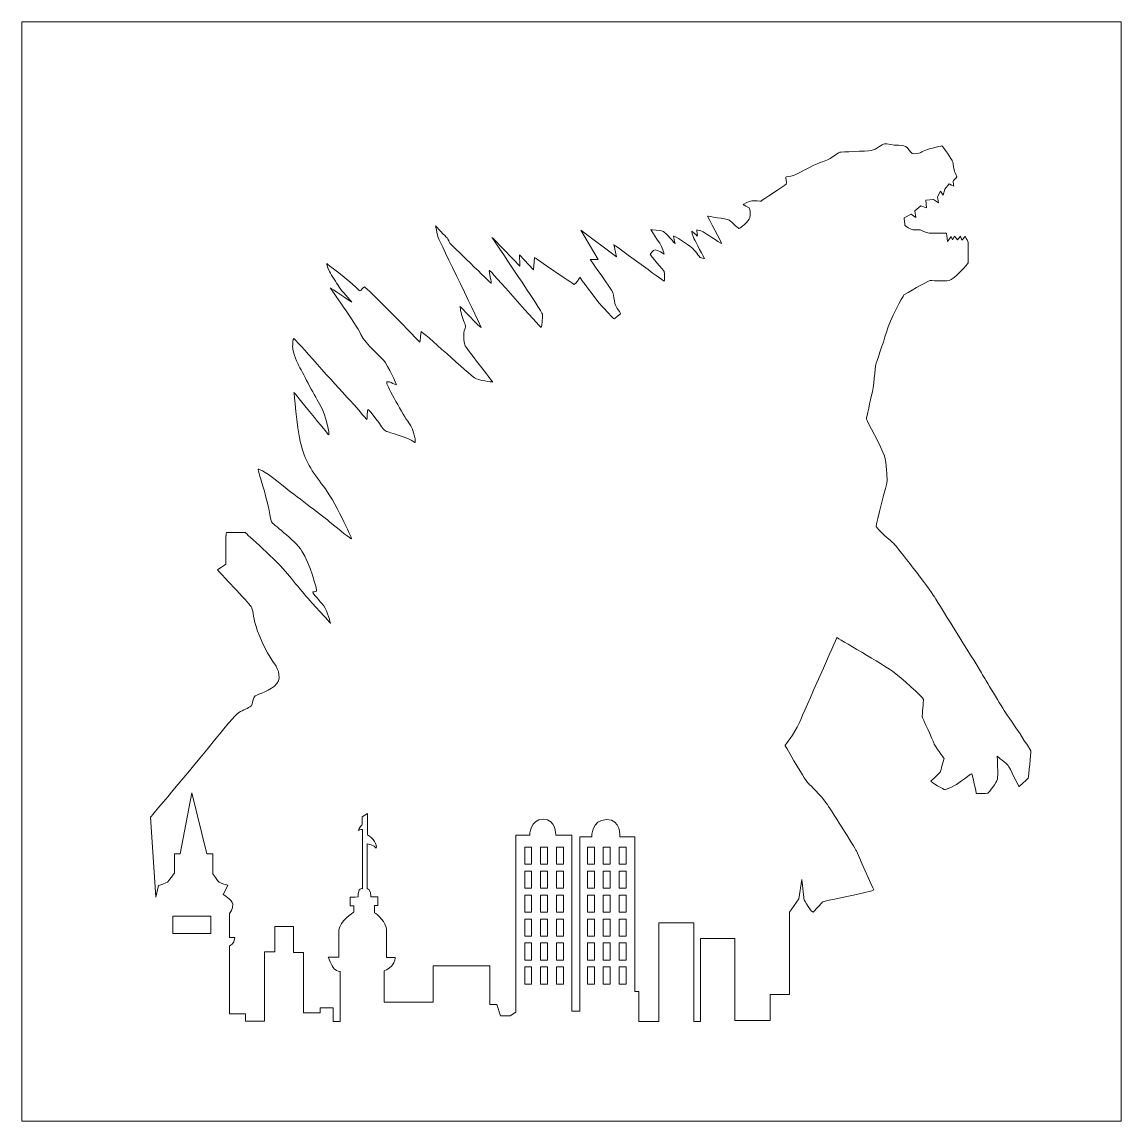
# Model space of a CAD drawing. Header units: millimetres. Extents: x 48 to 1768, y -205 to -5.
# Drawn here: x 48.5 to 248.5, y -205 to -5 of the extents above; entities that cross this region are included whole.
import ezdxf

# ---------------------------------------------------------------- set-up
doc = ezdxf.new("R2010")
doc.units = ezdxf.units.MM
doc.header["$MEASUREMENT"] = 0
doc.layers.add('Layer 1', color=7, linetype='Continuous', lineweight=0)

msp = doc.modelspace()

# ---------------------------------------------------------------- linework, layer by layer
at = {"layer": 'Layer 1', "color": 250, "lineweight": 9, "true_color": 0x231f20}
for points, knots in [([(48.5, -5), (48.5, -5), (48.5, -205), (48.5, -205), (48.5, -205), (248.5, -205), (248.5, -205), (248.5, -205), (248.5, -5), (248.5, -5), (248.5, -5), (48.5, -5), (48.5, -5)], [0, 0, 0, 0, 1, 1, 1, 2, 2, 2, 3, 3, 3, 4, 4, 4, 4]), ([(231.58, -142.6), (231.46, -142.83), (230.04, -144.06), (229.95, -144.13), (229.86, -144.2), (228.2, -140.62), (227.96, -140.29), (227.72, -139.96), (225.97, -138.62), (225.97, -138.62), (225.97, -138.62), (226.15, -142.26), (226.01, -142.81), (225.87, -143.35), (224.49, -145.2), (224.24, -145.33), (224, -145.47), (222.17, -145.42), (222.17, -145.42), (222.17, -145.42), (221.45, -141.9), (221.33, -141.83), (221.21, -141.76), (218.94, -143.54), (218.21, -143.94), (217.48, -144.34), (216.67, -144.65), (216.48, -144.72), (216.29, -144.79), (213.85, -143.21), (213.88, -143.15), (213.92, -143.1), (215.49, -141.69), (215.59, -141.5), (215.7, -141.3), (216.27, -139.11), (216.29, -139.04), (216.31, -138.97), (214.51, -136.63), (214.41, -136.18), (214.3, -135.72), (212.31, -131.54), (212.31, -131.4), (212.31, -131.26), (212.54, -128.55), (212.54, -128.27), (212.54, -127.99), (208.39, -124.19), (206.92, -123.16), (205.46, -122.13), (196.79, -117.02), (196.79, -117.02), (196.79, -117.02), (190.94, -130.24), (189.97, -132.48), (188.99, -134.71), (187.36, -136.62), (187.36, -136.62), (187.36, -136.62), (191.22, -143.49), (191.81, -143.8), (192.41, -144.11), (194.61, -146.78), (194.95, -147.25), (195.3, -147.72), (200.15, -155.39), (200.34, -155.85), (200.53, -156.32), (203.41, -162.69), (203.5, -162.93), (203.6, -163.16), (194.31, -165), (194.2, -165.13), (194.08, -165.27), (192.59, -166.9), (192.45, -167.02), (192.31, -167.14), (190.78, -164.83), (190.78, -164.53), (190.78, -164.23), (190.41, -161.04), (190.41, -161.04), (190.41, -161.04), (189.86, -164.58), (189.86, -164.58), (189.86, -164.58), (188.15, -166.98), (188.15, -166.98), (188.15, -166.98), (188.15, -181.99), (188.15, -181.99), (188.15, -181.99), (184.63, -181.99), (184.63, -181.99), (184.63, -181.99), (184.63, -186.7), (184.63, -186.7), (184.63, -186.7), (178.21, -186.7), (178.21, -186.7), (178.21, -186.7), (178.21, -171.76), (178.21, -171.76), (178.21, -171.76), (171.96, -171.76), (171.96, -171.76), (171.96, -171.76), (171.96, -186.87), (171.96, -186.87), (171.96, -186.87), (170.78, -186.87), (170.78, -186.87), (170.78, -186.87), (170.78, -168.94), (170.78, -168.94), (170.78, -168.94), (164.39, -168.94), (164.39, -168.94), (164.39, -168.94), (164.39, -186.87), (164.39, -186.87), (164.39, -186.87), (160.73, -186.87), (160.73, -186.87), (160.73, -186.87), (160.73, -181.43), (160.73, -181.43), (160.73, -181.43), (160.03, -181.43), (160.03, -181.43), (160.03, -181.43), (160.03, -153.27), (160.03, -153.27), (160.03, -153.27), (157.32, -153.27), (157.32, -153.27), (157.32, -153.27), (157.58, -150.12), (154.87, -150.14), (152.16, -150.17), (152.17, -153.27), (152.17, -153.27), (152.17, -153.27), (150.02, -153.27), (150.02, -153.27), (150.02, -153.27), (150.02, -184.98), (150.02, -184.98), (150.02, -184.98), (148.54, -184.98), (148.54, -184.98), (148.54, -184.98), (148.54, -152.97), (148.54, -152.97), (148.54, -152.97), (145.62, -152.97), (145.62, -152.97), (145.62, -152.97), (145.77, -150.08), (143.35, -150.08), (140.94, -150.08), (140.89, -152.98), (140.89, -152.98), (140.89, -152.98), (138.38, -152.98), (138.38, -152.98), (138.38, -152.98), (138.38, -185.2), (138.38, -185.2), (138.38, -185.2), (137.35, -185.87), (137.35, -185.87), (137.35, -185.87), (135.55, -185.87), (135.55, -185.87), (135.55, -185.87), (134.89, -183.81), (134.89, -183.81), (134.89, -183.81), (133.62, -183.81), (133.62, -183.81), (133.62, -183.81), (133.62, -176.76), (133.62, -176.76), (133.62, -176.76), (123.31, -176.76), (123.31, -176.76), (123.31, -176.76), (123.31, -183.35), (123.31, -183.35), (123.31, -183.35), (114.39, -183.35), (114.39, -183.35), (114.39, -183.35), (114.39, -177.67), (114.39, -177.67), (114.39, -177.67), (115.13, -177.49), (115.81, -176.76), (116.5, -176.04), (116.41, -175.22), (116.41, -175.22), (116.41, -175.22), (114.81, -175.22), (114.81, -175.22), (114.81, -175.22), (114.81, -170.96), (114.81, -170), (114.81, -169.04), (113.15, -167.26), (112.68, -167.11), (112.65, -166.65), (112.68, -165.8), (112.68, -165.8), (112.68, -165.8), (113.28, -165.8), (113.28, -165.8), (113.28, -165.8), (113.28, -164.23), (113.28, -164.23), (113.28, -164.23), (112, -164.23), (112, -164.23), (112, -164.23), (111.96, -162.72), (111.33, -162.71), (111.32, -162.05), (111.33, -154.57), (111.33, -154.57), (111.33, -154.57), (112.65, -154.8), (112.93, -155.35), (113.23, -154.81), (112.36, -153.4), (111.37, -152.92), (111.36, -150.98), (111.37, -149.05), (111.37, -149.05), (111.37, -149.05), (110.43, -149.62), (110.43, -149.62), (110.43, -149.62), (110.43, -151.02), (110.43, -151.02), (110.43, -151.02), (109.78, -151.69), (109.75, -152.11), (109.97, -151.96), (110.44, -151.95), (110.44, -151.95), (110.44, -151.95), (110.44, -162.74), (110.44, -162.74), (110.44, -162.74), (109.6, -162.4), (109.7, -164.23), (108.89, -164.24), (108.23, -164.24), (108.23, -164.24), (108.23, -164.24), (108.23, -165.82), (108.23, -165.82), (108.23, -165.82), (108.87, -165.82), (108.87, -165.82), (108.87, -165.82), (108.87, -166.97), (108.87, -166.97), (108.87, -166.97), (106.28, -168.75), (106.19, -170.19), (106.11, -171.64), (106.19, -175.18), (106.19, -175.18), (106.19, -175.18), (104.24, -175.18), (104.24, -175.18), (104.24, -175.18), (104.8, -176.8), (105.34, -177.3), (105.89, -177.8), (106.38, -177.79), (106.38, -177.79), (106.38, -177.79), (106.38, -186.92), (106.38, -186.92), (106.38, -186.92), (105.13, -186.92), (105.13, -186.92), (105.13, -186.92), (105.13, -184.39), (105.13, -184.39), (105.13, -184.39), (102.76, -184.39), (102.76, -184.39), (102.76, -184.39), (102.76, -185.3), (102.76, -185.3), (102.76, -185.3), (99.76, -185.3), (99.76, -185.3), (99.76, -185.3), (99.76, -174.31), (99.76, -174.31), (99.76, -174.31), (97.92, -174.31), (97.92, -174.31), (97.92, -174.31), (97.92, -169.62), (97.92, -169.62), (97.92, -169.62), (94.52, -169.62), (94.52, -169.62), (94.52, -169.62), (94.52, -174.24), (94.52, -174.24), (94.52, -174.24), (92.62, -174.24), (92.62, -174.24), (92.62, -174.24), (92.62, -186.81), (92.62, -186.81), (92.62, -186.81), (89.18, -186.81), (89.18, -186.81), (89.18, -186.81), (89.18, -185.51), (89.18, -185.51), (89.18, -185.51), (86.27, -185.51), (86.27, -185.51), (86.27, -185.51), (86.27, -173.04), (86.27, -173.11), (86.27, -173.18), (87.14, -172.83), (87.26, -171.6), (87.03, -171.6), (86.29, -171.6), (86.29, -171.6), (86.29, -171.6), (86.29, -167.21), (86.29, -167.21), (86.29, -167.21), (86.96, -166.34), (86.86, -165.55), (86.77, -164.76), (85.14, -163.82), (85.14, -163.82), (85.14, -163.82), (85.95, -162.05), (85.95, -162.05), (85.95, -162.05), (84.62, -161.79), (84.36, -161.55), (84.1, -161.31), (83.22, -160.02), (83.22, -160.02), (83.22, -160.02), (83.22, -156.39), (83.22, -156.39), (83.22, -156.39), (82.14, -156.39), (82.14, -156.39), (82.14, -156.39), (79.43, -145.29), (79.43, -145.29), (79.43, -145.29), (77.29, -156.37), (77.29, -156.37), (77.29, -156.37), (76.28, -156.37), (76.28, -156.37), (76.28, -156.37), (76.28, -159.84), (76.28, -159.84), (76.28, -159.84), (75.04, -161.49), (74.98, -161.55), (74.92, -161.61), (73.36, -162.15), (73.36, -162.15), (73.36, -162.15), (72.87, -164.27), (72.87, -164.27), (72.87, -164.27), (71.9, -149.69), (71.9, -149.69), (71.9, -149.69), (81.34, -138.48), (83.85, -135.34), (86.36, -132.2), (87.53, -130.83), (88.26, -130.48), (88.99, -130.13), (90.06, -129.66), (90.26, -129.42), (90.46, -129.17), (90.54, -127.9), (90.96, -127.6), (91.38, -127.31), (93.87, -126.69), (94.87, -125.38), (95.87, -124.08), (94.82, -122.17), (94.28, -121.58), (93.75, -120.99), (91.66, -117.11), (91.09, -115.03), (90.51, -112.96), (90.6, -111.98), (90.18, -111.35), (89.76, -110.72), (84.09, -104.81), (84.07, -104.69), (84.06, -104.57), (85.54, -103.82), (85.59, -103.66), (85.64, -103.5), (85.54, -97.92), (85.71, -97.92), (85.89, -97.92), (89.13, -97.92), (89.13, -97.92), (89.13, -97.92), (95.08, -103.22), (96.83, -105.42), (98.57, -107.62), (101.38, -110.88), (102.2, -111.72), (103.02, -112.56), (104.64, -114.44), (104.64, -114.44), (104.64, -114.44), (104.14, -112.23), (103.4, -111.26), (102.67, -110.3), (101.46, -108.99), (101.41, -108.79), (101.35, -108.59), (101.97, -108.77), (102.12, -108.59), (102.27, -108.4), (100.8, -103.41), (99.44, -101.29), (98.08, -99.16), (93.96, -96.25), (93.88, -95.97), (93.8, -95.69), (93.25, -92.55), (92.61, -90.41), (91.97, -88.27), (91.39, -86.48), (91.51, -86.39), (91.62, -86.29), (93.25, -87.11), (95.81, -89.24), (98.37, -91.37), (102.54, -94.31), (104.47, -95.95), (106.4, -97.59), (108.36, -99.06), (108.48, -99.06), (108.61, -99.06), (105.3, -91.9), (103.33, -89.42), (101.36, -86.95), (99.88, -84.63), (99.2, -81.59), (98.52, -78.56), (97.99, -72.4), (97.99, -72.4), (97.99, -72.4), (104.22, -80.09), (104.34, -80.16), (104.47, -80.23), (103.93, -76.62), (102.7, -74.6), (101.48, -72.57), (99.55, -68.8), (98.74, -67.25), (97.94, -65.7), (97.75, -64.51), (97.75, -64.09), (97.75, -63.67), (97.79, -62.65), (97.96, -62.61), (98.13, -62.58), (105.97, -71.56), (107.62, -73.25), (109.28, -74.94), (111.14, -77.32), (111.26, -77.35), (111.39, -77.39), (111.24, -75.57), (111.46, -75.49), (111.68, -75.41), (114.09, -78.94), (114.49, -79.29), (114.88, -79.64), (115.5, -79.65), (116.97, -80.18), (118.45, -80.7), (119.72, -81.25), (119.98, -81.53), (120.23, -81.81), (119.94, -79.28), (118.91, -77.96), (117.87, -76.63), (114.99, -71.28), (114.87, -70.66), (114.75, -70.05), (116.56, -71.04), (116.65, -71.04), (116.74, -71.04), (115.09, -67.49), (114.32, -66.61), (113.56, -65.72), (111.16, -63.79), (110.18, -61.85), (109.21, -59.91), (104.59, -53.36), (104.59, -53.36), (104.59, -53.36), (108.43, -55.95), (108.52, -55.96), (107.61, -54.89), (106.39, -53.64), (105.95, -52.85), (105.51, -52.06), (104.6, -50.72), (104.34, -50.18), (104.09, -49.65), (103.95, -48.94), (103.95, -48.94), (103.95, -48.94), (107.71, -51.84), (108.65, -52.7), (109.59, -53.56), (109.9, -53.91), (110.01, -53.93), (110.11, -53.95), (110.53, -53.27), (110.82, -53.22), (111.11, -53.17), (120.86, -63.24), (120.93, -63.27), (121, -63.29), (121.05, -61.41), (121.17, -61.34), (121.3, -61.27), (130.12, -69.3), (130.84, -69.77), (131.56, -70.23), (134.09, -70.54), (134.15, -70.52), (134.21, -70.51), (129.23, -64.27), (129.08, -63.77), (128.93, -63.27), (128.74, -61.53), (129.06, -60.93), (129.37, -60.32), (129.12, -59.95), (128.73, -58.98), (128.35, -58), (128.21, -56.8), (128.2, -56.75), (128.19, -56.71), (131.84, -60.59), (132.04, -60.59), (132.23, -60.59), (124.46, -44.94), (124.25, -44.19), (124.04, -43.44), (123.73, -42.09), (123.73, -42.09), (123.73, -42.09), (125.68, -44.14), (125.85, -44.29), (126.03, -44.45), (126.36, -45.25), (126.36, -45.25), (126.36, -45.25), (133.84, -52.56), (133.91, -52.58), (133.98, -52.6), (133.46, -50.29), (133.55, -50.19), (133.63, -50.08), (142.85, -60.67), (143, -60.6), (143.16, -60.53), (143.19, -58.49), (143.23, -58.18), (143.26, -57.87), (134.02, -44.19), (134.02, -44.19), (134.02, -44.19), (138.9, -49.18), (139.1, -49.42), (139.06, -48.27), (139.04, -47.38), (139.04, -47.38), (139.04, -47.38), (141.59, -50.1), (141.59, -50.1), (141.59, -50.1), (141.75, -47.85), (141.75, -47.85), (141.75, -47.85), (148.66, -52.61), (148.95, -52.75), (149.25, -52.89), (150, -51.46), (150, -51.46), (150, -51.46), (152.81, -55.42), (154.1, -56.77), (155.39, -58.11), (156.1, -59), (156.24, -59.02), (156.38, -59.03), (157.2, -58.14), (157.4, -58.13), (157.59, -58.11), (156.55, -56.87), (156.4, -56.25), (156.25, -55.64), (156.21, -54.8), (156.01, -54.24), (155.8, -53.68), (151.89, -48.24), (151.89, -48.24), (151.89, -48.24), (153.33, -48.23), (153.33, -48.23), (153.33, -48.23), (150.17, -42.88), (150.17, -42.88), (150.17, -42.88), (156.69, -47.71), (156.69, -47.71), (156.69, -47.71), (156.19, -45.51), (156.19, -45.51), (156.19, -45.51), (165.3, -52.15), (165.36, -52.19), (165.42, -52.22), (165.48, -50.7), (165.38, -50.43), (165.27, -50.16), (162.81, -47.44), (162.81, -47.3), (162.81, -47.16), (163.4, -46.55), (163.74, -46.47), (164.07, -46.4), (165.37, -47.28), (165.37, -47.28), (165.37, -47.28), (164.86, -45.76), (164.68, -45.47), (164.5, -45.18), (162.9, -42.81), (162.9, -42.81), (162.9, -42.81), (164.87, -42.86), (165.25, -43.12), (165.64, -43.37), (167.36, -45.36), (167.36, -45.36), (167.36, -45.36), (167.06, -44.08), (167.08, -43.95), (167.09, -43.82), (169.82, -45.57), (170.34, -46.02), (170.85, -46.47), (171.82, -47.77), (171.93, -47.86), (172.03, -47.95), (172.69, -48.03), (172.69, -48.03), (172.69, -48.03), (171.01, -44.83), (170.78, -44.4), (170.54, -43.97), (170.37, -43.05), (170.37, -43.05), (170.37, -43.05), (171.27, -43.82), (171.39, -43.95), (171.52, -44.08), (171.3, -42.85), (171.3, -42.85), (171.3, -42.85), (172.32, -43.05), (172.46, -43.19), (172.6, -43.32), (175.49, -45.15), (175.77, -45.3), (176.06, -45.44), (173.24, -40.38), (173.23, -40.35), (173.22, -40.32), (176.79, -40.87), (177.06, -40.98), (177.32, -41.08), (178.77, -42.54), (178.98, -42.56), (179.2, -42.57), (180.82, -41.25), (180.95, -40.62), (181.08, -39.99), (181.03, -39.01), (180.83, -38.84), (180.63, -38.68), (179.84, -38.28), (179.71, -38.26), (179.58, -38.23), (180.88, -37.54), (181.29, -37.53), (181.7, -37.52), (182.93, -37.63), (183, -37.59), (183.06, -37.54), (187.38, -34.72), (187.56, -34.51), (187.73, -34.3), (187.48, -33.21), (187.48, -33.21), (187.48, -33.21), (188.49, -33.01), (188.67, -33.02), (188.86, -33.03), (192.97, -30.83), (193.62, -30.62), (194.27, -30.4), (195.32, -29.99), (195.77, -29.7), (196.21, -29.41), (197.18, -28.72), (197.32, -28.69), (197.46, -28.65), (202.21, -28.54), (203.06, -28.38), (203.91, -28.21), (205.03, -27.26), (205.43, -27.19), (205.84, -27.12), (207.31, -27.47), (207.65, -27.42), (207.98, -27.38), (209.01, -27.53), (209.29, -27.64), (209.56, -27.76), (210.24, -28.77), (210.49, -28.91), (210.74, -29.05), (211.8, -28.92), (211.95, -28.79), (212.11, -28.66), (213.28, -28.13), (214.2, -27.94), (215.12, -27.74), (215.77, -27.54), (215.9, -27.54), (216.03, -27.54), (217.78, -30.1), (217.9, -30.42), (218.02, -30.75), (218.06, -31.96), (218.21, -32.23), (218.37, -32.49), (218.59, -33.05), (218.6, -33.19), (218.61, -33.33), (217.93, -33.87), (217.93, -33.95), (217.93, -34.03), (218.06, -34.84), (218.06, -34.86), (218.06, -34.89), (217.25, -34.46), (217.25, -34.46), (217.25, -34.46), (216.41, -35.4), (216.41, -35.4), (216.41, -35.4), (216.13, -36.52), (216.13, -36.52), (216.13, -36.52), (215.63, -35.76), (215.63, -35.76), (215.63, -35.76), (215.09, -36.83), (215.09, -36.83), (215.09, -36.83), (215.31, -37.89), (215.31, -37.89), (215.31, -37.89), (214.35, -37.33), (214.35, -37.33), (214.35, -37.33), (212.99, -37.44), (212.99, -37.44), (212.99, -37.44), (213.13, -38.8), (213.13, -38.8), (213.13, -38.8), (212.07, -38.48), (212.07, -38.48), (212.07, -38.48), (210.97, -39.37), (210.97, -39.37), (210.97, -39.37), (211.18, -40.61), (211.18, -40.61), (211.18, -40.61), (210.34, -40), (210.34, -40), (210.34, -40), (209.02, -40.65), (209.02, -40.65), (209.02, -40.65), (209.15, -41.92), (209.15, -41.99), (209.15, -42.06), (210.36, -42.85), (210.65, -42.85), (210.95, -42.85), (211.77, -42.83), (211.95, -42.83), (212.12, -42.83), (213.01, -43.42), (213.57, -43.42), (214.13, -43.42), (216.74, -43.46), (216.74, -43.46), (216.74, -43.46), (216.9, -44.94), (216.9, -44.94), (216.9, -44.94), (217.6, -44.01), (217.6, -44.01), (217.6, -44.01), (217.81, -44.64), (217.81, -44.64), (217.81, -44.64), (218.21, -44), (218.21, -44), (218.21, -44), (218.75, -44.64), (218.75, -44.64), (218.75, -44.64), (219.26, -43.97), (219.26, -43.97), (219.26, -43.97), (219.53, -44.71), (219.53, -44.71), (219.53, -44.71), (220.11, -44.02), (220.11, -44.02), (220.11, -44.02), (220.56, -44.66), (220.65, -44.92), (220.73, -45.17), (220.7, -48.58), (220.7, -48.8), (220.7, -49.02), (218.06, -51.86), (217.2, -52.03), (216.34, -52.21), (213.76, -52), (213.57, -52.09), (213.39, -52.18), (209.21, -54.48), (209, -54.67), (208.79, -54.87), (206.43, -59.21), (205.81, -61.42), (205.18, -63.63), (203.92, -67.05), (203.87, -67.33), (203.83, -67.61), (203.43, -71.93), (203.18, -72.75), (202.92, -73.56), (202.18, -77.1), (202.18, -77.26), (202.18, -77.42), (205.01, -82.56), (205.43, -83.93), (205.85, -85.31), (205.92, -87.84), (205.94, -88.4), (205.97, -88.96), (203.87, -96.29), (203.97, -96.8), (204.06, -97.31), (206.67, -99.43), (207.15, -99.91), (207.64, -100.4), (213.64, -108.1), (214.55, -109.64), (215.46, -111.17), (222.55, -122.43), (223.32, -123.78), (224.09, -125.13), (227.27, -130.43), (227.81, -131.15), (228.34, -131.87), (232.02, -137.39), (232.07, -137.64), (232.11, -137.9), (231.69, -142.36), (231.58, -142.6)], [0, 0, 0, 0, 1, 1, 1, 2, 2, 2, 3, 3, 3, 4, 4, 4, 5, 5, 5, 6, 6, 6, 7, 7, 7, 8, 8, 8, 9, 9, 9, 10, 10, 10, 11, 11, 11, 12, 12, 12, 13, 13, 13, 14, 14, 14, 15, 15, 15, 16, 16, 16, 17, 17, 17, 18, 18, 18, 19, 19, 19, 20, 20, 20, 21, 21, 21, 22, 22, 22, 23, 23, 23, 24, 24, 24, 25, 25, 25, 26, 26, 26, 27, 27, 27, 28, 28, 28, 29, 29, 29, 30, 30, 30, 31, 31, 31, 32, 32, 32, 33, 33, 33, 34, 34, 34, 35, 35, 35, 36, 36, 36, 37, 37, 37, 38, 38, 38, 39, 39, 39, 40, 40, 40, 41, 41, 41, 42, 42, 42, 43, 43, 43, 44, 44, 44, 45, 45, 45, 46, 46, 46, 47, 47, 47, 48, 48, 48, 49, 49, 49, 50, 50, 50, 51, 51, 51, 52, 52, 52, 53, 53, 53, 54, 54, 54, 55, 55, 55, 56, 56, 56, 57, 57, 57, 58, 58, 58, 59, 59, 59, 60, 60, 60, 61, 61, 61, 62, 62, 62, 63, 63, 63, 64, 64, 64, 65, 65, 65, 66, 66, 66, 67, 67, 67, 68, 68, 68, 69, 69, 69, 70, 70, 70, 71, 71, 71, 72, 72, 72, 73, 73, 73, 74, 74, 74, 75, 75, 75, 76, 76, 76, 77, 77, 77, 78, 78, 78, 79, 79, 79, 80, 80, 80, 81, 81, 81, 82, 82, 82, 83, 83, 83, 84, 84, 84, 85, 85, 85, 86, 86, 86, 87, 87, 87, 88, 88, 88, 89, 89, 89, 90, 90, 90, 91, 91, 91, 92, 92, 92, 93, 93, 93, 94, 94, 94, 95, 95, 95, 96, 96, 96, 97, 97, 97, 98, 98, 98, 99, 99, 99, 100, 100, 100, 101, 101, 101, 102, 102, 102, 103, 103, 103, 104, 104, 104, 105, 105, 105, 106, 106, 106, 107, 107, 107, 108, 108, 108, 109, 109, 109, 110, 110, 110, 111, 111, 111, 112, 112, 112, 113, 113, 113, 114, 114, 114, 115, 115, 115, 116, 116, 116, 117, 117, 117, 118, 118, 118, 119, 119, 119, 120, 120, 120, 121, 121, 121, 122, 122, 122, 123, 123, 123, 124, 124, 124, 125, 125, 125, 126, 126, 126, 127, 127, 127, 128, 128, 128, 129, 129, 129, 130, 130, 130, 131, 131, 131, 132, 132, 132, 133, 133, 133, 134, 134, 134, 135, 135, 135, 136, 136, 136, 137, 137, 137, 138, 138, 138, 139, 139, 139, 140, 140, 140, 141, 141, 141, 142, 142, 142, 143, 143, 143, 144, 144, 144, 145, 145, 145, 146, 146, 146, 147, 147, 147, 148, 148, 148, 149, 149, 149, 150, 150, 150, 151, 151, 151, 152, 152, 152, 153, 153, 153, 154, 154, 154, 155, 155, 155, 156, 156, 156, 157, 157, 157, 158, 158, 158, 159, 159, 159, 160, 160, 160, 161, 161, 161, 162, 162, 162, 163, 163, 163, 164, 164, 164, 165, 165, 165, 166, 166, 166, 167, 167, 167, 168, 168, 168, 169, 169, 169, 170, 170, 170, 171, 171, 171, 172, 172, 172, 173, 173, 173, 174, 174, 174, 175, 175, 175, 176, 176, 176, 177, 177, 177, 178, 178, 178, 179, 179, 179, 180, 180, 180, 181, 181, 181, 182, 182, 182, 183, 183, 183, 184, 184, 184, 185, 185, 185, 186, 186, 186, 187, 187, 187, 188, 188, 188, 189, 189, 189, 190, 190, 190, 191, 191, 191, 192, 192, 192, 193, 193, 193, 194, 194, 194, 195, 195, 195, 196, 196, 196, 197, 197, 197, 198, 198, 198, 199, 199, 199, 200, 200, 200, 201, 201, 201, 202, 202, 202, 203, 203, 203, 204, 204, 204, 205, 205, 205, 206, 206, 206, 207, 207, 207, 208, 208, 208, 209, 209, 209, 210, 210, 210, 211, 211, 211, 212, 212, 212, 213, 213, 213, 214, 214, 214, 215, 215, 215, 216, 216, 216, 217, 217, 217, 218, 218, 218, 219, 219, 219, 220, 220, 220, 221, 221, 221, 222, 222, 222, 223, 223, 223, 224, 224, 224, 225, 225, 225, 226, 226, 226, 227, 227, 227, 228, 228, 228, 229, 229, 229, 230, 230, 230, 231, 231, 231, 232, 232, 232, 233, 233, 233, 234, 234, 234, 235, 235, 235, 236, 236, 236, 237, 237, 237, 238, 238, 238, 239, 239, 239, 240, 240, 240, 241, 241, 241, 242, 242, 242, 243, 243, 243, 244, 244, 244, 245, 245, 245, 246, 246, 246, 247, 247, 247, 248, 248, 248, 249, 249, 249, 250, 250, 250, 251, 251, 251, 252, 252, 252, 253, 253, 253, 254, 254, 254, 255, 255, 255, 256, 256, 256, 257, 257, 257, 258, 258, 258, 259, 259, 259, 260, 260, 260, 261, 261, 261, 262, 262, 262, 263, 263, 263, 264, 264, 264, 265, 265, 265, 266, 266, 266, 267, 267, 267, 268, 268, 268, 269, 269, 269, 270, 270, 270, 271, 271, 271, 272, 272, 272, 273, 273, 273, 274, 274, 274, 275, 275, 275, 276, 276, 276, 277, 277, 277, 278, 278, 278, 279, 279, 279, 280, 280, 280, 281, 281, 281, 282, 282, 282, 283, 283, 283, 284, 284, 284, 285, 285, 285, 286, 286, 286, 287, 287, 287, 288, 288, 288, 289, 289, 289, 290, 290, 290, 291, 291, 291, 292, 292, 292, 293, 293, 293, 294, 294, 294, 295, 295, 295, 296, 296, 296, 297, 297, 297, 298, 298, 298, 299, 299, 299, 300, 300, 300, 301, 301, 301, 302, 302, 302, 303, 303, 303, 304, 304, 304, 305, 305, 305, 306, 306, 306, 306]), ([(141.25, -158.26), (141.25, -158.26), (139.98, -158.26), (139.98, -158.26), (139.98, -158.26), (139.98, -155.16), (139.98, -155.16), (139.98, -155.16), (141.25, -155.16), (141.25, -155.16), (141.25, -155.16), (141.25, -158.26), (141.25, -158.26)], [0, 0, 0, 0, 1, 1, 1, 2, 2, 2, 3, 3, 3, 4, 4, 4, 4]), ([(144.14, -158.26), (144.14, -158.26), (142.87, -158.26), (142.87, -158.26), (142.87, -158.26), (142.87, -155.16), (142.87, -155.16), (142.87, -155.16), (144.14, -155.16), (144.14, -155.16), (144.14, -155.16), (144.14, -158.26), (144.14, -158.26)], [0, 0, 0, 0, 1, 1, 1, 2, 2, 2, 3, 3, 3, 4, 4, 4, 4]), ([(147.03, -158.26), (147.03, -158.26), (145.77, -158.26), (145.77, -158.26), (145.77, -158.26), (145.77, -155.16), (145.77, -155.16), (145.77, -155.16), (147.03, -155.16), (147.03, -155.16), (147.03, -155.16), (147.03, -158.26), (147.03, -158.26)], [0, 0, 0, 0, 1, 1, 1, 2, 2, 2, 3, 3, 3, 4, 4, 4, 4]), ([(152.66, -158.26), (152.66, -158.26), (151.39, -158.26), (151.39, -158.26), (151.39, -158.26), (151.39, -155.16), (151.39, -155.16), (151.39, -155.16), (152.66, -155.16), (152.66, -155.16), (152.66, -155.16), (152.66, -158.26), (152.66, -158.26)], [0, 0, 0, 0, 1, 1, 1, 2, 2, 2, 3, 3, 3, 4, 4, 4, 4]), ([(155.55, -158.26), (155.55, -158.26), (154.28, -158.26), (154.28, -158.26), (154.28, -158.26), (154.28, -155.16), (154.28, -155.16), (154.28, -155.16), (155.55, -155.16), (155.55, -155.16), (155.55, -155.16), (155.55, -158.26), (155.55, -158.26)], [0, 0, 0, 0, 1, 1, 1, 2, 2, 2, 3, 3, 3, 4, 4, 4, 4]), ([(158.44, -158.26), (158.44, -158.26), (157.18, -158.26), (157.18, -158.26), (157.18, -158.26), (157.18, -155.16), (157.18, -155.16), (157.18, -155.16), (158.44, -155.16), (158.44, -155.16), (158.44, -155.16), (158.44, -158.26), (158.44, -158.26)], [0, 0, 0, 0, 1, 1, 1, 2, 2, 2, 3, 3, 3, 4, 4, 4, 4]), ([(141.25, -162.62), (141.25, -162.62), (139.98, -162.62), (139.98, -162.62), (139.98, -162.62), (139.98, -159.52), (139.98, -159.52), (139.98, -159.52), (141.25, -159.52), (141.25, -159.52), (141.25, -159.52), (141.25, -162.62), (141.25, -162.62)], [0, 0, 0, 0, 1, 1, 1, 2, 2, 2, 3, 3, 3, 4, 4, 4, 4]), ([(144.14, -162.62), (144.14, -162.62), (142.87, -162.62), (142.87, -162.62), (142.87, -162.62), (142.87, -159.52), (142.87, -159.52), (142.87, -159.52), (144.14, -159.52), (144.14, -159.52), (144.14, -159.52), (144.14, -162.62), (144.14, -162.62)], [0, 0, 0, 0, 1, 1, 1, 2, 2, 2, 3, 3, 3, 4, 4, 4, 4]), ([(147.03, -162.62), (147.03, -162.62), (145.77, -162.62), (145.77, -162.62), (145.77, -162.62), (145.77, -159.52), (145.77, -159.52), (145.77, -159.52), (147.03, -159.52), (147.03, -159.52), (147.03, -159.52), (147.03, -162.62), (147.03, -162.62)], [0, 0, 0, 0, 1, 1, 1, 2, 2, 2, 3, 3, 3, 4, 4, 4, 4]), ([(152.66, -162.62), (152.66, -162.62), (151.39, -162.62), (151.39, -162.62), (151.39, -162.62), (151.39, -159.52), (151.39, -159.52), (151.39, -159.52), (152.66, -159.52), (152.66, -159.52), (152.66, -159.52), (152.66, -162.62), (152.66, -162.62)], [0, 0, 0, 0, 1, 1, 1, 2, 2, 2, 3, 3, 3, 4, 4, 4, 4]), ([(155.55, -162.62), (155.55, -162.62), (154.28, -162.62), (154.28, -162.62), (154.28, -162.62), (154.28, -159.52), (154.28, -159.52), (154.28, -159.52), (155.55, -159.52), (155.55, -159.52), (155.55, -159.52), (155.55, -162.62), (155.55, -162.62)], [0, 0, 0, 0, 1, 1, 1, 2, 2, 2, 3, 3, 3, 4, 4, 4, 4]), ([(158.44, -162.62), (158.44, -162.62), (157.18, -162.62), (157.18, -162.62), (157.18, -162.62), (157.18, -159.52), (157.18, -159.52), (157.18, -159.52), (158.44, -159.52), (158.44, -159.52), (158.44, -159.52), (158.44, -162.62), (158.44, -162.62)], [0, 0, 0, 0, 1, 1, 1, 2, 2, 2, 3, 3, 3, 4, 4, 4, 4]), ([(141.25, -166.98), (141.25, -166.98), (139.98, -166.98), (139.98, -166.98), (139.98, -166.98), (139.98, -163.88), (139.98, -163.88), (139.98, -163.88), (141.25, -163.88), (141.25, -163.88), (141.25, -163.88), (141.25, -166.98), (141.25, -166.98)], [0, 0, 0, 0, 1, 1, 1, 2, 2, 2, 3, 3, 3, 4, 4, 4, 4]), ([(144.14, -166.98), (144.14, -166.98), (142.87, -166.98), (142.87, -166.98), (142.87, -166.98), (142.87, -163.88), (142.87, -163.88), (142.87, -163.88), (144.14, -163.88), (144.14, -163.88), (144.14, -163.88), (144.14, -166.98), (144.14, -166.98)], [0, 0, 0, 0, 1, 1, 1, 2, 2, 2, 3, 3, 3, 4, 4, 4, 4]), ([(147.03, -166.98), (147.03, -166.98), (145.77, -166.98), (145.77, -166.98), (145.77, -166.98), (145.77, -163.88), (145.77, -163.88), (145.77, -163.88), (147.03, -163.88), (147.03, -163.88), (147.03, -163.88), (147.03, -166.98), (147.03, -166.98)], [0, 0, 0, 0, 1, 1, 1, 2, 2, 2, 3, 3, 3, 4, 4, 4, 4]), ([(152.66, -166.98), (152.66, -166.98), (151.39, -166.98), (151.39, -166.98), (151.39, -166.98), (151.39, -163.88), (151.39, -163.88), (151.39, -163.88), (152.66, -163.88), (152.66, -163.88), (152.66, -163.88), (152.66, -166.98), (152.66, -166.98)], [0, 0, 0, 0, 1, 1, 1, 2, 2, 2, 3, 3, 3, 4, 4, 4, 4]), ([(155.55, -166.98), (155.55, -166.98), (154.28, -166.98), (154.28, -166.98), (154.28, -166.98), (154.28, -163.88), (154.28, -163.88), (154.28, -163.88), (155.55, -163.88), (155.55, -163.88), (155.55, -163.88), (155.55, -166.98), (155.55, -166.98)], [0, 0, 0, 0, 1, 1, 1, 2, 2, 2, 3, 3, 3, 4, 4, 4, 4]), ([(158.44, -166.98), (158.44, -166.98), (157.18, -166.98), (157.18, -166.98), (157.18, -166.98), (157.18, -163.88), (157.18, -163.88), (157.18, -163.88), (158.44, -163.88), (158.44, -163.88), (158.44, -163.88), (158.44, -166.98), (158.44, -166.98)], [0, 0, 0, 0, 1, 1, 1, 2, 2, 2, 3, 3, 3, 4, 4, 4, 4]), ([(82.84, -170.87), (82.84, -170.87), (75.97, -170.87), (75.97, -170.87), (75.97, -170.87), (75.97, -167.71), (75.97, -167.71), (75.97, -167.71), (82.84, -167.71), (82.84, -167.71), (82.84, -167.71), (82.84, -170.87), (82.84, -170.87)], [0, 0, 0, 0, 1, 1, 1, 2, 2, 2, 3, 3, 3, 4, 4, 4, 4]), ([(141.25, -171.35), (141.25, -171.35), (139.98, -171.35), (139.98, -171.35), (139.98, -171.35), (139.98, -168.24), (139.98, -168.24), (139.98, -168.24), (141.25, -168.24), (141.25, -168.24), (141.25, -168.24), (141.25, -171.35), (141.25, -171.35)], [0, 0, 0, 0, 1, 1, 1, 2, 2, 2, 3, 3, 3, 4, 4, 4, 4]), ([(144.14, -171.35), (144.14, -171.35), (142.87, -171.35), (142.87, -171.35), (142.87, -171.35), (142.87, -168.24), (142.87, -168.24), (142.87, -168.24), (144.14, -168.24), (144.14, -168.24), (144.14, -168.24), (144.14, -171.35), (144.14, -171.35)], [0, 0, 0, 0, 1, 1, 1, 2, 2, 2, 3, 3, 3, 4, 4, 4, 4]), ([(147.03, -171.35), (147.03, -171.35), (145.77, -171.35), (145.77, -171.35), (145.77, -171.35), (145.77, -168.24), (145.77, -168.24), (145.77, -168.24), (147.03, -168.24), (147.03, -168.24), (147.03, -168.24), (147.03, -171.35), (147.03, -171.35)], [0, 0, 0, 0, 1, 1, 1, 2, 2, 2, 3, 3, 3, 4, 4, 4, 4]), ([(152.66, -171.35), (152.66, -171.35), (151.39, -171.35), (151.39, -171.35), (151.39, -171.35), (151.39, -168.24), (151.39, -168.24), (151.39, -168.24), (152.66, -168.24), (152.66, -168.24), (152.66, -168.24), (152.66, -171.35), (152.66, -171.35)], [0, 0, 0, 0, 1, 1, 1, 2, 2, 2, 3, 3, 3, 4, 4, 4, 4]), ([(155.55, -171.35), (155.55, -171.35), (154.28, -171.35), (154.28, -171.35), (154.28, -171.35), (154.28, -168.24), (154.28, -168.24), (154.28, -168.24), (155.55, -168.24), (155.55, -168.24), (155.55, -168.24), (155.55, -171.35), (155.55, -171.35)], [0, 0, 0, 0, 1, 1, 1, 2, 2, 2, 3, 3, 3, 4, 4, 4, 4]), ([(158.44, -171.35), (158.44, -171.35), (157.18, -171.35), (157.18, -171.35), (157.18, -171.35), (157.18, -168.24), (157.18, -168.24), (157.18, -168.24), (158.44, -168.24), (158.44, -168.24), (158.44, -168.24), (158.44, -171.35), (158.44, -171.35)], [0, 0, 0, 0, 1, 1, 1, 2, 2, 2, 3, 3, 3, 4, 4, 4, 4]), ([(141.25, -175.71), (141.25, -175.71), (139.98, -175.71), (139.98, -175.71), (139.98, -175.71), (139.98, -172.6), (139.98, -172.6), (139.98, -172.6), (141.25, -172.6), (141.25, -172.6), (141.25, -172.6), (141.25, -175.71), (141.25, -175.71)], [0, 0, 0, 0, 1, 1, 1, 2, 2, 2, 3, 3, 3, 4, 4, 4, 4]), ([(144.14, -175.71), (144.14, -175.71), (142.87, -175.71), (142.87, -175.71), (142.87, -175.71), (142.87, -172.6), (142.87, -172.6), (142.87, -172.6), (144.14, -172.6), (144.14, -172.6), (144.14, -172.6), (144.14, -175.71), (144.14, -175.71)], [0, 0, 0, 0, 1, 1, 1, 2, 2, 2, 3, 3, 3, 4, 4, 4, 4]), ([(147.03, -175.71), (147.03, -175.71), (145.77, -175.71), (145.77, -175.71), (145.77, -175.71), (145.77, -172.6), (145.77, -172.6), (145.77, -172.6), (147.03, -172.6), (147.03, -172.6), (147.03, -172.6), (147.03, -175.71), (147.03, -175.71)], [0, 0, 0, 0, 1, 1, 1, 2, 2, 2, 3, 3, 3, 4, 4, 4, 4]), ([(152.66, -175.71), (152.66, -175.71), (151.39, -175.71), (151.39, -175.71), (151.39, -175.71), (151.39, -172.6), (151.39, -172.6), (151.39, -172.6), (152.66, -172.6), (152.66, -172.6), (152.66, -172.6), (152.66, -175.71), (152.66, -175.71)], [0, 0, 0, 0, 1, 1, 1, 2, 2, 2, 3, 3, 3, 4, 4, 4, 4]), ([(155.55, -175.71), (155.55, -175.71), (154.28, -175.71), (154.28, -175.71), (154.28, -175.71), (154.28, -172.6), (154.28, -172.6), (154.28, -172.6), (155.55, -172.6), (155.55, -172.6), (155.55, -172.6), (155.55, -175.71), (155.55, -175.71)], [0, 0, 0, 0, 1, 1, 1, 2, 2, 2, 3, 3, 3, 4, 4, 4, 4]), ([(158.44, -175.71), (158.44, -175.71), (157.18, -175.71), (157.18, -175.71), (157.18, -175.71), (157.18, -172.6), (157.18, -172.6), (157.18, -172.6), (158.44, -172.6), (158.44, -172.6), (158.44, -172.6), (158.44, -175.71), (158.44, -175.71)], [0, 0, 0, 0, 1, 1, 1, 2, 2, 2, 3, 3, 3, 4, 4, 4, 4]), ([(141.25, -180.07), (141.25, -180.07), (139.98, -180.07), (139.98, -180.07), (139.98, -180.07), (139.98, -176.96), (139.98, -176.96), (139.98, -176.96), (141.25, -176.96), (141.25, -176.96), (141.25, -176.96), (141.25, -180.07), (141.25, -180.07)], [0, 0, 0, 0, 1, 1, 1, 2, 2, 2, 3, 3, 3, 4, 4, 4, 4]), ([(144.14, -180.07), (144.14, -180.07), (142.87, -180.07), (142.87, -180.07), (142.87, -180.07), (142.87, -176.96), (142.87, -176.96), (142.87, -176.96), (144.14, -176.96), (144.14, -176.96), (144.14, -176.96), (144.14, -180.07), (144.14, -180.07)], [0, 0, 0, 0, 1, 1, 1, 2, 2, 2, 3, 3, 3, 4, 4, 4, 4]), ([(147.03, -180.07), (147.03, -180.07), (145.77, -180.07), (145.77, -180.07), (145.77, -180.07), (145.77, -176.96), (145.77, -176.96), (145.77, -176.96), (147.03, -176.96), (147.03, -176.96), (147.03, -176.96), (147.03, -180.07), (147.03, -180.07)], [0, 0, 0, 0, 1, 1, 1, 2, 2, 2, 3, 3, 3, 4, 4, 4, 4]), ([(152.66, -180.07), (152.66, -180.07), (151.39, -180.07), (151.39, -180.07), (151.39, -180.07), (151.39, -176.96), (151.39, -176.96), (151.39, -176.96), (152.66, -176.96), (152.66, -176.96), (152.66, -176.96), (152.66, -180.07), (152.66, -180.07)], [0, 0, 0, 0, 1, 1, 1, 2, 2, 2, 3, 3, 3, 4, 4, 4, 4]), ([(155.55, -180.07), (155.55, -180.07), (154.28, -180.07), (154.28, -180.07), (154.28, -180.07), (154.28, -176.96), (154.28, -176.96), (154.28, -176.96), (155.55, -176.96), (155.55, -176.96), (155.55, -176.96), (155.55, -180.07), (155.55, -180.07)], [0, 0, 0, 0, 1, 1, 1, 2, 2, 2, 3, 3, 3, 4, 4, 4, 4]), ([(158.44, -180.07), (158.44, -180.07), (157.18, -180.07), (157.18, -180.07), (157.18, -180.07), (157.18, -176.96), (157.18, -176.96), (157.18, -176.96), (158.44, -176.96), (158.44, -176.96), (158.44, -176.96), (158.44, -180.07), (158.44, -180.07)], [0, 0, 0, 0, 1, 1, 1, 2, 2, 2, 3, 3, 3, 4, 4, 4, 4])]:
    msp.add_open_spline(points, degree=3, knots=knots, dxfattribs=at)

doc.saveas('drawing.dxf')
